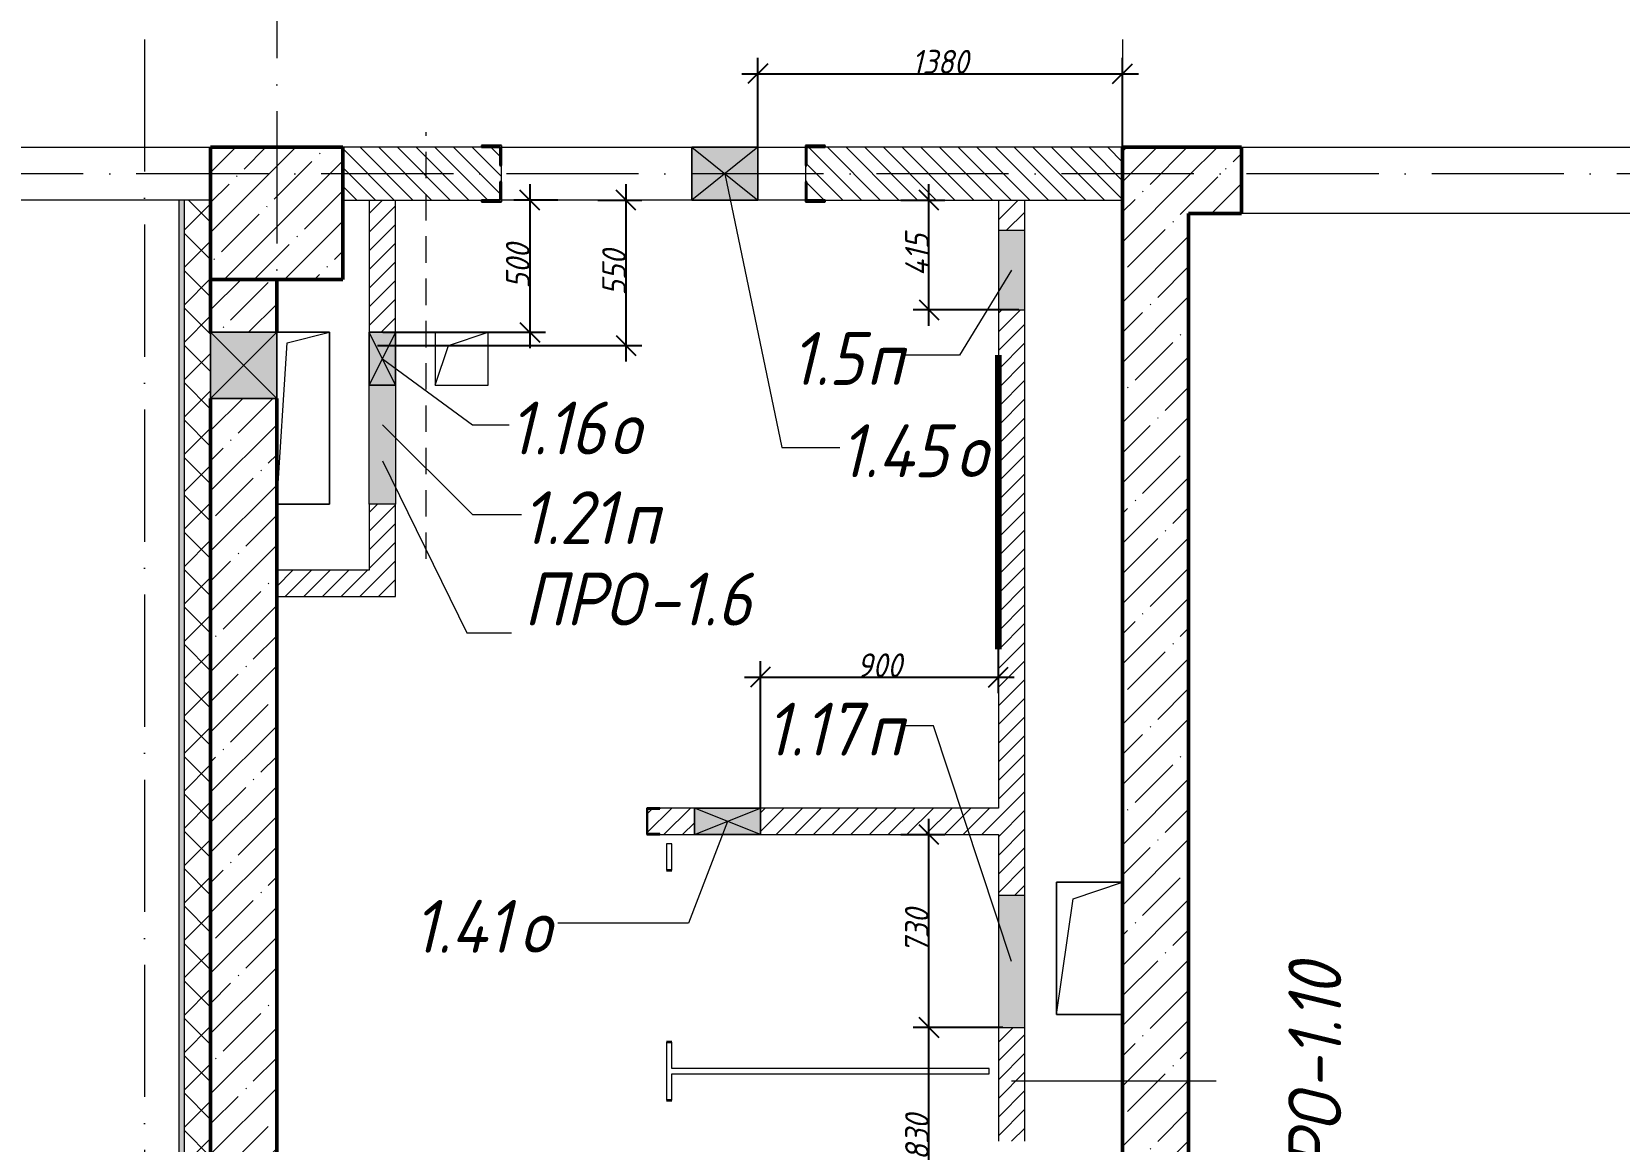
# Model space of a CAD drawing. Header units: millimetres. Extents: x -401725 to 250493, y 305116 to 802890.
# Drawn here: x -113942 to -107936, y 518437 to 522634 of the extents above; entities that cross this region are included whole.
import ezdxf

# ---------------------------------------------------------------- set-up
doc = ezdxf.new("R2010")
doc.units = ezdxf.units.MM
doc.linetypes.add('200_ШТРИХ_ш1п0_6_', pattern=[160, 100, -60])
doc.linetypes.add('50_200_ШТРИХ_1Т_ш5_п1_п1_', pattern=[700, 500, -100, 0, -100])
for name, color, linetype, lineweight in [('20.5.4) СТ-11', 62, 'Continuous', 211), ('A-____-____-DIMS', 7, 'Continuous', 9), ('A-DETL-GENF-OTLN', 7, 'Continuous', 9), ('A-DOOR-OPNG-MCUT', 7, 'Continuous', 35), ('A-FLOR-____-OTLN', 7, 'Continuous', 9), ('A-GENM-____-IDEN', 7, 'Continuous', 9), ('A-GENM-____-MCUT', 7, 'Continuous', 25), ('A-GENM-____-OTLN', 7, 'Continuous', 9), ('A-GENM-____-OTLN-1', 7, 'Continuous', 25), ('A-GLAZ-____-IDEN', 7, 'Continuous', 9), ('A-GLAZ-____-OTLN', 7, 'Continuous', 9), ('A-WALL-____-MCUT', 7, 'Continuous', 13), ('A-WALL-____-MCUT-2', 7, 'Continuous', 50), ('A-WALL-____-OTLN', 7, 'Continuous', 9), ('A-WALL-____-PATT-1', 7, 'Continuous', 9), ('A-WALL-FNSH-MCUT-1', 7, 'Continuous', 9), ('I-WALL-____-OTLN', 7, 'Continuous', 9), ('S-COLS-____-MCUT', 7, 'Continuous', 50), ('S-COLS-____-OTLN', 7, 'Continuous', 9), ('S-GRID-____-OTLN-1', 7, '50_200_ШТРИХ_1Т_ш5_п1_п1_', 9)]:
    doc.layers.add(name, color=color, linetype=linetype, lineweight=lineweight)
for name, color, linetype, lineweight, true_color in [('A-DETL-GENF-OTLN-3', 9, 'Continuous', 9, 0x808080), ('A-DETL-GENF-OTLN-4', 9, '200_ШТРИХ_ш1п0_6_', 9, 0x808080), ('A-DOOR-____-OTLN-1', 7, 'Continuous', 9, 0xffffff), ('A-GLAZ-____-OTLN-1', 7, 'Continuous', 9, 0xc0c0c0), ('A-WALL-____-PATT-2', 7, 'Continuous', 9, 0x787878)]:
    doc.layers.add(name, color=color, linetype=linetype, lineweight=lineweight, true_color=true_color)
doc.styles.add('ISOCPEUR_I_11', font='isocpeui.ttf', dxfattribs={"width": 0.9, "height": 200})
doc.styles.add('ISOCPEUR_I_7', font='isocpeui.ttf', dxfattribs={"width": 0.9, "height": 90})
doc.dimstyles.new('ISO-1_8_0_9К_СРЕДНИЙ_Кладочные_2', dxfattribs={"dimscale": 304.8, "dimtxt": 89.638306, "dimasz": 0.246063, "dimexe": 0.19685, "dimexo": 0, "dimgap": 0, "dimtad": 1, "dimdec": 3, "dimrnd": 0.001, "dimdsep": 46, "dimtxsty": 'ISOCPEUR_I_7', "dimblk1": 'OBLIQUE', "dimblk2": 'OBLIQUE', "dimsah": 1, "dimcen": 0.09, "dimdle": 0.19685, "dimazin": 0, "dimtfac": 1, "dimtdec": 4, "dimtix": 1, "dimtmove": 1, "dimatfit": 3, "dimfxl": 1, "dimtvp": 1, "dimtolj": 1, "dimtzin": 0, "dimarcsym": 2})
pattern_1 = [(45, (-176515.067, 459015.94), (-35.35534, 35.35534), [])]
pattern_2 = [(45, (-176515.07, 459015.94), (-114.04925, 114.04925), []), (45, (-176401.02, 459015.94), (-114.04925, 114.04925), [201.612, -40.322, 3.353, -36.97])]

# ---------------------------------------------------------------- blocks, each defined once
blk = doc.blocks.new('BSC_Колонна _Прямоугольная - 500х500-V25-АР1_План отверстий 1 этажа в осях 1-64_Ю-ЯЯ')
at = {"layer": 'S-COLS-____-OTLN'}
h = blk.add_hatch(dxfattribs=at)
h.set_pattern_fill('FP_31', color=256, style=0, pattern_type=2)
h.set_pattern_definition([(45, (-63500, -62931.04), (-114.04925, 114.04925), []), (45, (-63385.95, -62931.04), (-114.04925, 114.04925), [201.613, -40.323, 3.353, -36.97])])
h.paths.add_polyline_path([(-250, -250), (250, -250), (250, 250), (-250, 250)], flags=0)
at = {"layer": 'S-COLS-____-MCUT'}
for p, q in [((250, 250), (-250, 250)), ((-250, 250), (-250, -250)), ((250, -250), (250, 250)), ((-250, -250), (250, -250))]:
    blk.add_line(p, q, dxfattribs=at)
blk = doc.blocks.new('DOR_ДУ_распашная__1Ст_Прямоугольная_ШЕР - Вн_650х2100h_Кабинки С_у-18405741-АР1_План отверстий 1 этажа в осях 1-64_Ю-ЯЯ')
at = {"layer": 'A-DOOR-OPNG-MCUT'}
for p, q in [((-325, -10), (-325, 10)), ((325, 10), (325, -10))]:
    blk.add_line(p, q, dxfattribs=at)
blk = doc.blocks.new('154_Фахверк_СКБ_Швеллер - Тип_100_4010-27789772-АР1_План отверстий 1 этажа в осях 1-64_Ю-ЯЯ')
at = {"layer": 'A-GENM-____-MCUT'}
for p, q in [((175, 50), (125, 50)), ((125, 50), (125, -50)), ((128, 47), (175, 47)), ((128, -47), (128, 47)), ((175, 47), (175, 50)), ((125, -50), (175, -50)), ((175, -47), (128, -47)), ((175, -50), (175, -47))]:
    blk.add_line(p, q, dxfattribs=at)
blk = doc.blocks.new('154_Стойка_СКБ_Уголок - СМ-2230_200-28216496-АР1_План отверстий 1 этажа в осях 1-64_Ю-ЯЯ')
at = {"layer": 'A-GENM-____-MCUT'}
for p, q in [((125, 156), (125, 81)), ((200, 156), (125, 156)), ((131, 81), (131, 150)), ((131, 150), (200, 150)), ((200, 150), (200, 156)), ((125, 81), (131, 81)), ((131, 19), (125, 19)), ((125, 19), (125, -56)), ((131, -50), (131, 19)), ((125, -56), (200, -56)), ((200, -50), (131, -50)), ((200, -56), (200, -50))]:
    blk.add_line(p, q, dxfattribs=at)
blk = doc.blocks.new('AR_Отверстие Ниша - Лючок-32403402-АР1_План отверстий 1 этажа в осях 1-64_Ю-ЯЯ')
at = {"layer": 'A-GLAZ-____-OTLN'}
blk.add_hatch(color=256, dxfattribs=at).paths.add_polyline_path([(300, -50), (300, 50), (-150, 50), (-150, -50), (63.7, -50)], flags=0)
for p, q in [((-150, 50), (300, 50)), ((300, 50), (300, -50)), ((300, -50), (-150, -50))]:
    blk.add_line(p, q, dxfattribs=at)
blk = doc.blocks.new('AR_Отверстие Ниша - Лючок-32401542-АР1_План отверстий 1 этажа в осях 1-64_Ю-ЯЯ')
at = {"layer": 'A-GLAZ-____-OTLN'}
blk.add_hatch(color=256, dxfattribs=at).paths.add_polyline_path([(150, -50), (150, 50), (-150, 50), (-150, -50)], flags=0)
for p, q in [((150, 50), (-150, 50)), ((-150, 50), (-150, -50)), ((150, -50), (150, 50)), ((-150, -50), (150, -50))]:
    blk.add_line(p, q, dxfattribs=at)
blk = doc.blocks.new('AR_Отверстие Ниша - Лючок-32402677-АР1_План отверстий 1 этажа в осях 1-64_Ю-ЯЯ')
at = {"layer": 'A-GLAZ-____-OTLN'}
blk.add_hatch(color=256, dxfattribs=at).paths.add_polyline_path([(250, -50), (250, 50), (-250, 50), (-250, -50)], flags=0)
for p, q in [((250, 50), (-250, 50)), ((-250, 50), (-250, -50)), ((250, -50), (250, 50)), ((-250, -50), (250, -50))]:
    blk.add_line(p, q, dxfattribs=at)
blk = doc.blocks.new('AR_Отверстие прямоугольное _в стене_ - AR_Отверстие прямоугольное _в стене__ВК-32401331-АР1_План отверстий 1 этажа в осях 1-64_Ю-ЯЯ')
at = {"layer": 'A-GLAZ-____-OTLN'}
blk.add_hatch(color=256, dxfattribs=at).paths.add_polyline_path([(100, 50), (-100, 50), (-100, -50), (100, -50)], flags=0)
at = {"layer": 'A-DETL-GENF-OTLN'}
for p, q in [((-100, -50), (-100, 50)), ((-100, 50), (100, 50)), ((100, 50), (-100, -50)), ((-100, 50), (100, -50)), ((100, 50), (-100, 50)), ((-100, 50), (-100, -50)), ((100, 50), (100, -50)), ((100, -50), (100, 50)), ((100, -50), (-100, -50)), ((-100, -50), (100, -50))]:
    blk.add_line(p, q, dxfattribs=at)
blk = doc.blocks.new('AR_Отверстие прямоугольное _в плите_ - AR_Отверстие прямоугольное _в плите_-V179-АР1_План отверстий 1 этажа в осях 1-64_Ю-ЯЯ')
at = {"layer": 'A-GENM-____-OTLN'}
for p, q in [((125, 250), (-125, 250)), ((-125, 250), (-125, -250)), ((-62.5, 187.5), (125, 250)), ((-125, -250), (-62.5, 187.5)), ((-125, -250), (125, -250))]:
    blk.add_line(p, q, dxfattribs=at)
blk = doc.blocks.new('AR_Отверстие прямоугольное _в плите_ - AR_Отверстие прямоугольное _в плите_-30459597-АР1_План отверстий 1 этажа в осях 1-64_Ю-ЯЯ')
at = {"layer": 'A-GENM-____-OTLN'}
for p, q in [((100, 100), (-100, 100)), ((-100, 100), (-100, -100)), ((-50, 50), (100, 100)), ((100, -100), (100, 100)), ((-100, -100), (-50, 50)), ((-100, -100), (100, -100))]:
    blk.add_line(p, q, dxfattribs=at)
blk = doc.blocks.new('AR_Отверстие прямоугольное _в плите_ - AR_Отверстие прямоугольное _в плите_-30459250-АР1_План отверстий 1 этажа в осях 1-64_Ю-ЯЯ')
at = {"layer": 'A-GENM-____-OTLN'}
for p, q in [((100, 325), (-100, 325)), ((-60, 285), (100, 325)), ((100, -325), (100, 325)), ((-100, -325), (-60, 285)), ((-100, -325), (100, -325))]:
    blk.add_line(p, q, dxfattribs=at)
blk = doc.blocks.new('AR_Отверстие прямоугольное _в стене__БезПР - AR_Отверстие прямоугольное _в стене__БезПР-30458034-АР1_План отверстий 1 этажа в осях 1-64_Ю-ЯЯ')
at = {"layer": 'A-GLAZ-____-OTLN-1'}
blk.add_hatch(color=256, dxfattribs=at).paths.add_polyline_path([(125, -125), (125, 125), (-125, 125), (-125, -125)], flags=0)
at = {"layer": 'A-DETL-GENF-OTLN'}
for p, q in [((-125, -125), (-125, 125)), ((-125, 125), (125, 125)), ((125, 125), (-125, -125)), ((-125, 125), (125, -125)), ((125, 125), (-125, 125)), ((-125, 125), (-125, -125)), ((125, 125), (125, -125)), ((125, -125), (125, 125)), ((125, -125), (-125, -125)), ((-125, -125), (125, -125))]:
    blk.add_line(p, q, dxfattribs=at)
blk = doc.blocks.new('AR_Отверстие прямоугольное _в стене__БезПР - AR_Отверстие прямоугольное _в стене__БезПР-36427681-АР1_План отверстий 1 этажа в осях 1-64_Ю-ЯЯ')
at = {"layer": 'A-GLAZ-____-OTLN'}
blk.add_hatch(color=256, dxfattribs=at).paths.add_polyline_path([(125, -100), (125, 100), (-125, 100), (-125, -100)], flags=0)
at = {"layer": 'A-DETL-GENF-OTLN'}
for p, q in [((-125, -100), (-125, 100)), ((-125, 100), (125, 100)), ((125, 100), (-125, -100)), ((-125, 100), (125, -100)), ((125, 100), (-125, 100)), ((-125, 100), (-125, -100)), ((125, 100), (125, -100)), ((125, -100), (125, 100)), ((125, -100), (-125, -100)), ((-125, -100), (125, -100))]:
    blk.add_line(p, q, dxfattribs=at)
at = {"layer": 'A-GLAZ-____-OTLN'}
blk.add_line((125, 100), (-125, 100), dxfattribs=at)
blk = doc.blocks.new('AR_Отверстие прямоугольное _в стене__БезПР - AR_Отверстие прямоугольное _в стене__БезПР-36428202-АР1_План отверстий 1 этажа в осях 1-64_Ю-ЯЯ')
at = {"layer": 'A-GLAZ-____-OTLN'}
blk.add_hatch(color=256, dxfattribs=at).paths.add_polyline_path([(-125, -50), (125, -50), (125, 50), (-125, 50)], flags=0)
at = {"layer": 'A-DETL-GENF-OTLN'}
for p, q in [((-125, -50), (-125, 50)), ((-125, 50), (125, 50)), ((125, 50), (-125, -50)), ((-125, 50), (125, -50)), ((125, 50), (-125, 50)), ((-125, 50), (-125, -50)), ((125, 50), (125, -50)), ((125, -50), (125, 50)), ((125, -50), (-125, -50)), ((-125, -50), (125, -50))]:
    blk.add_line(p, q, dxfattribs=at)
blk = doc.blocks.new('DET_L_Имитация разреза_ISO2-5 - Вправо-29859675-АР1_План отверстий 1 этажа в осях 1-64_Ю-ЯЯ')
at = {"layer": 'A-DETL-GENF-OTLN-4'}
blk.add_line((143.1, 0), (1756.9, 0), dxfattribs=at)
blk = doc.blocks.new('_Oblique')
at = {"color": 0, "linetype": 'ByBlock', "lineweight": -2}
blk.add_line((-0.5, -0.5), (0.5, 0.5), dxfattribs=at)
blk = doc.blocks.new('*D13580')
at = {"layer": 'A-____-____-DIMS', "color": 0, "lineweight": -2, "transparency": 16777216}
for p, q in [((-111693.6, 521387), (-111693.6, 522057)), ((-111799.6, 521997), (-111633.6, 521997)), ((-112634.1, 521447), (-111633.6, 521447))]:
    blk.add_line(p, q, dxfattribs=at)
at = {"layer": 'Defpoints', "color": 0, "transparency": 16777216}
for p in [(-111799.6, 521997), (-111693.6, 521997), (-112634.1, 521447)]:
    blk.add_point(p, dxfattribs=at)
at = {"layer": 'A-____-____-DIMS', "color": 0, "lineweight": -2, "transparency": 16777216, "xscale": 75, "yscale": 75, "zscale": 75}
for p, rotation in [((-111693.6, 521997), 90), ((-111693.6, 521447), 270)]:
    blk.add_blockref('_Oblique', p, dxfattribs=dict(at, rotation=rotation))
at = {"layer": 'A-____-____-DIMS', "color": 0, "transparency": 16777216, "insert": (-111738.6, 521722), "char_height": 90, "width": 409.578, "attachment_point": 5, "rotation": 90, "style": 'ISOCPEUR_I_7'}
blk.add_mtext('\\A1;550', dxfattribs=at)
blk = doc.blocks.new('*D13581')
at = {"layer": 'A-____-____-DIMS', "color": 0, "lineweight": -2, "transparency": 16777216}
for p, q in [((-110547.6, 517977), (-110547.6, 518927)), ((-110267.6, 518867), (-110607.6, 518867)), ((-110268.9, 518037), (-110607.6, 518037))]:
    blk.add_line(p, q, dxfattribs=at)
at = {"layer": 'Defpoints', "color": 0, "transparency": 16777216}
for p in [(-110547.6, 518867), (-110267.6, 518867), (-110268.9, 518037)]:
    blk.add_point(p, dxfattribs=at)
at = {"layer": 'A-____-____-DIMS', "color": 0, "lineweight": -2, "transparency": 16777216, "xscale": 75, "yscale": 75, "zscale": 75}
for p, rotation in [((-110547.6, 518867), 90), ((-110547.6, 518037), 270)]:
    blk.add_blockref('_Oblique', p, dxfattribs=dict(at, rotation=rotation))
at = {"layer": 'A-____-____-DIMS', "color": 0, "transparency": 16777216, "insert": (-110592.6, 518452), "char_height": 90, "width": 409.578, "attachment_point": 5, "rotation": 90, "style": 'ISOCPEUR_I_7'}
blk.add_mtext('\\A1;830', dxfattribs=at)
blk = doc.blocks.new('*D13582')
at = {"layer": 'A-____-____-DIMS', "color": 0, "lineweight": -2, "transparency": 16777216}
for p, q in [((-110547.6, 518807), (-110547.6, 519657)), ((-110653.6, 519597), (-110487.6, 519597)), ((-110267.6, 518867), (-110607.6, 518867))]:
    blk.add_line(p, q, dxfattribs=at)
at = {"layer": 'Defpoints', "color": 0, "transparency": 16777216}
for p in [(-110653.6, 519597), (-110547.6, 519597), (-110267.6, 518867)]:
    blk.add_point(p, dxfattribs=at)
at = {"layer": 'A-____-____-DIMS', "color": 0, "lineweight": -2, "transparency": 16777216, "xscale": 75, "yscale": 75, "zscale": 75}
for p, rotation in [((-110547.6, 519597), 90), ((-110547.6, 518867), 270)]:
    blk.add_blockref('_Oblique', p, dxfattribs=dict(at, rotation=rotation))
at = {"layer": 'A-____-____-DIMS', "color": 0, "transparency": 16777216, "insert": (-110593.2, 519232), "char_height": 90, "width": 409.578, "attachment_point": 5, "rotation": 90, "style": 'ISOCPEUR_I_7'}
blk.add_mtext('\\A1;730', dxfattribs=at)
blk = doc.blocks.new('*D13613')
at = {"layer": 'A-____-____-DIMS', "color": 0, "lineweight": -2, "transparency": 16777216}
for p, q in [((-110547.6, 521522), (-110547.6, 522057)), ((-110653.6, 521997), (-110487.6, 521997)), ((-110207.3, 521582), (-110607.6, 521582))]:
    blk.add_line(p, q, dxfattribs=at)
at = {"layer": 'Defpoints', "color": 0, "transparency": 16777216}
for p in [(-110653.6, 521997), (-110547.6, 521997), (-110207.3, 521582)]:
    blk.add_point(p, dxfattribs=at)
at = {"layer": 'A-____-____-DIMS', "color": 0, "lineweight": -2, "transparency": 16777216, "xscale": 75, "yscale": 75, "zscale": 75}
for p, rotation in [((-110547.6, 521997), 90), ((-110547.6, 521582), 270)]:
    blk.add_blockref('_Oblique', p, dxfattribs=dict(at, rotation=rotation))
at = {"layer": 'A-____-____-DIMS', "color": 0, "transparency": 16777216, "insert": (-110592.6, 521789.5), "char_height": 90, "width": 384.755, "attachment_point": 5, "rotation": 90, "style": 'ISOCPEUR_I_7'}
blk.add_mtext('\\A1;415', dxfattribs=at)
blk = doc.blocks.new('*D13614')
at = {"layer": 'A-____-____-DIMS', "color": 0, "lineweight": -2, "transparency": 16777216}
for p, q in [((-112057.6, 522057), (-112057.6, 521437)), ((-111951.6, 521997), (-112117.6, 521997)), ((-112613, 521497), (-111997.6, 521497))]:
    blk.add_line(p, q, dxfattribs=at)
at = {"layer": 'Defpoints', "color": 0, "transparency": 16777216}
for p in [(-111951.6, 521997), (-112613, 521497), (-112057.6, 521497)]:
    blk.add_point(p, dxfattribs=at)
at = {"layer": 'A-____-____-DIMS', "color": 0, "lineweight": -2, "transparency": 16777216, "xscale": 75, "yscale": 75, "zscale": 75}
for p, rotation in [((-112057.6, 521997), 90), ((-112057.6, 521497), 270)]:
    blk.add_blockref('_Oblique', p, dxfattribs=dict(at, rotation=rotation))
at = {"layer": 'A-____-____-DIMS', "color": 0, "transparency": 16777216, "insert": (-112102.6, 521747), "char_height": 90, "width": 409.578, "attachment_point": 5, "rotation": 90, "style": 'ISOCPEUR_I_7'}
blk.add_mtext('\\A1;500', dxfattribs=at)
blk = doc.blocks.new('*D13651')
at = {"layer": 'A-____-____-DIMS', "color": 0, "lineweight": -2, "transparency": 16777216}
for p, q in [((-111195.1, 522197), (-111195.1, 522535.2)), ((-109815.1, 522197), (-109815.1, 522535.2)), ((-111255.1, 522475.2), (-109755.1, 522475.2))]:
    blk.add_line(p, q, dxfattribs=at)
at = {"layer": 'Defpoints', "color": 0, "transparency": 16777216}
for p in [(-109815.1, 522475.2), (-111195.1, 522197), (-109815.1, 522197)]:
    blk.add_point(p, dxfattribs=at)
at = {"layer": 'A-____-____-DIMS', "color": 0, "lineweight": -2, "transparency": 16777216, "xscale": 75, "yscale": 75, "zscale": 75, "rotation": 180}
blk.add_blockref('_Oblique', (-111195.1, 522475.2), dxfattribs=at)
at = {"layer": 'A-____-____-DIMS', "color": 0, "lineweight": -2, "transparency": 16777216, "xscale": 75, "yscale": 75, "zscale": 75}
blk.add_blockref('_Oblique', (-109815.1, 522475.2), dxfattribs=at)
at = {"layer": 'A-____-____-DIMS', "color": 0, "transparency": 16777216, "insert": (-110505.1, 522520.2), "char_height": 90, "width": 504.733, "attachment_point": 5, "style": 'ISOCPEUR_I_7'}
blk.add_mtext('\\A1;1380', dxfattribs=at)
blk = doc.blocks.new('*D13654')
at = {"layer": 'A-____-____-DIMS', "color": 0, "lineweight": -2, "transparency": 16777216}
for p, q in [((-110285.1, 520298.5), (-110285.1, 520132.4)), ((-111185.1, 519697), (-111185.1, 520252.4)), ((-111245.1, 520192.4), (-110225.1, 520192.4))]:
    blk.add_line(p, q, dxfattribs=at)
at = {"layer": 'Defpoints', "color": 0, "transparency": 16777216}
for p in [(-110285.1, 520298.5), (-110285.1, 520192.4), (-111185.1, 519697)]:
    blk.add_point(p, dxfattribs=at)
at = {"layer": 'A-____-____-DIMS', "color": 0, "lineweight": -2, "transparency": 16777216, "xscale": 75, "yscale": 75, "zscale": 75, "rotation": 180}
blk.add_blockref('_Oblique', (-111185.1, 520192.4), dxfattribs=at)
at = {"layer": 'A-____-____-DIMS', "color": 0, "lineweight": -2, "transparency": 16777216, "xscale": 75, "yscale": 75, "zscale": 75}
blk.add_blockref('_Oblique', (-110285.1, 520192.4), dxfattribs=at)
at = {"layer": 'A-____-____-DIMS', "color": 0, "transparency": 16777216, "insert": (-110735.1, 520237.4), "char_height": 90, "width": 409.578, "attachment_point": 5, "style": 'ISOCPEUR_I_7'}
blk.add_mtext('\\A1;900', dxfattribs=at)

msp = doc.modelspace()

# ---------------------------------------------------------------- hatches: boundary and pattern name
at = {"layer": 'A-WALL-____-PATT-1'}
h = msp.add_hatch(dxfattribs=at)
h.set_pattern_fill('FP_6', color=256, style=0, pattern_type=2)
h.set_pattern_definition([(135, (-176515.067, 459015.94), (-35.35534, -35.35534), [])])
h.paths.add_polyline_path([(-110185.0675, 521996.983), (-109815.0675, 521996.983), (-109815.0675, 522196.983), (-111009.0675, 522196.983), (-111009.0675, 522127.983), (-111015.0675, 522127.983), (-111015.0675, 522065.983), (-111009.0675, 522065.983), (-111009.0675, 521996.983), (-110285.0675, 521996.983)], flags=0)
h.paths.add_polyline_path([(-112240.0675, 521996.983), (-112171.0675, 521996.983), (-112171.0675, 522065.983), (-112165.0675, 522065.983), (-112165.0675, 522127.983), (-112171.0675, 522127.983), (-112171.0675, 522196.983), (-112765.0675, 522196.983), (-112765.0675, 521996.983)], flags=0)
h = msp.add_hatch(dxfattribs=at)
h.set_pattern_fill('FP_13', color=256, style=0, pattern_type=2)
h.set_pattern_definition(pattern_2)
h.paths.add_polyline_path([(-109815.0675, 514696.983), (-109565.0675, 514696.983), (-109565.0675, 522196.983), (-109815.0675, 522196.983), (-109815.0675, 516239.7989)], flags=0)
h = msp.add_hatch(dxfattribs=at)
h.set_pattern_fill('FP_13', color=256, style=0, pattern_type=2)
h.set_pattern_definition(pattern_2)
h.paths.add_polyline_path([(-107515.0675, 521946.983), (-107515.0675, 522196.983), (-107765.0675, 522196.983), (-107765.0675, 521946.983)], flags=0)
h.paths.add_polyline_path([(-109365.4508, 521946.983), (-109365.0675, 521946.983), (-109365.4508, 522196.983), (-109565.0675, 522196.983), (-109565.0675, 521946.983)], flags=0)
h = msp.add_hatch(dxfattribs=at)
h.set_pattern_fill('FP_1', color=256, style=0, pattern_type=2)
h.set_pattern_definition([(45, (-176515.07, 459015.94), (-70.71068, 70.71068), []), (135, (-176515.07, 459015.94), (-70.71068, -70.71068), [])])
h.paths.add_polyline_path([(-113365.0675, 518046.983), (-113265.0675, 518046.983), (-113265.0675, 521996.983), (-113365.0675, 521996.983), (-113365.0675, 519468.7691)], flags=0)
h = msp.add_hatch(dxfattribs=at)
h.set_pattern_fill('FP_5', color=256, style=0, pattern_type=2)
h.set_pattern_definition(pattern_1)
h.paths.add_polyline_path([(-112665.0675, 520596.983), (-112565.0675, 520596.983), (-112565.0675, 520846.983), (-112665.0675, 520846.983)], flags=0)
h.paths.add_polyline_path([(-112565.0675, 521496.983), (-112565.0675, 521996.983), (-112665.0675, 521996.983), (-112665.0675, 521496.983)], flags=0)
h = msp.add_hatch(dxfattribs=at)
h.set_pattern_fill('FP_5', color=256, style=0, pattern_type=2)
h.set_pattern_definition(pattern_1)
h.paths.add_polyline_path([(-110285.0675, 514696.983), (-110185.0675, 514696.983), (-110185.0675, 514756.983), (-110285.0675, 514756.983)], flags=0)
h.paths.add_polyline_path([(-110185.0675, 514956.983), (-110185.0675, 516376.983), (-110285.0675, 516376.983), (-110285.0675, 514956.983), (-110190.3736, 514956.983)], flags=0)
h.paths.add_polyline_path([(-110185.0675, 516576.983), (-110185.0675, 517146.983), (-110285.0675, 517146.983), (-110285.0675, 516576.983), (-110188.0675, 516576.983)], flags=0)
h.paths.add_polyline_path([(-110282.0675, 517149.983), (-110188.0675, 517149.983), (-110188.0675, 517196.983), (-110185.0675, 517196.983), (-110185.0675, 518036.983), (-110285.0675, 518036.983), (-110285.0675, 517196.983), (-110282.0675, 517196.983)], flags=0)
h.paths.add_polyline_path([(-110261.394, 518436.983), (-110185.0675, 518436.983), (-110185.0675, 518866.983), (-110285.0675, 518866.983), (-110285.0675, 518436.983)], flags=0)
h.paths.add_polyline_path([(-110185.0675, 519366.983), (-110185.0675, 521581.983), (-110285.0675, 521581.983), (-110285.0675, 519366.983), (-110280.3736, 519366.983)], flags=0)
h.paths.add_polyline_path([(-110185.0675, 521881.983), (-110185.0675, 521996.983), (-110285.0675, 521996.983), (-110285.0675, 521881.983), (-110189.8591, 521881.983)], flags=0)
h = msp.add_hatch(dxfattribs=at)
h.set_pattern_fill('FP_13', color=256, style=0, pattern_type=2)
h.set_pattern_definition(pattern_2)
h.paths.add_polyline_path([(-113015.0675, 514696.983), (-113015.0675, 521246.983), (-113265.0675, 521246.983), (-113265.0675, 514696.983)], flags=0)
h.paths.add_polyline_path([(-113223.4008, 521496.983), (-113015.0675, 521496.983), (-113015.0675, 521696.983), (-113265.0675, 521696.983), (-113265.0675, 521496.983)], flags=0)
h = msp.add_hatch(dxfattribs=at)
h.set_pattern_fill('FP_5', color=256, style=0, pattern_type=2)
h.set_pattern_definition(pattern_1)
h.paths.add_polyline_path([(-113015.0675, 520496.983), (-112565.0675, 520496.983), (-112565.0675, 520596.983), (-113015.0675, 520596.983)], flags=0)
h = msp.add_hatch(dxfattribs=at)
h.set_pattern_fill('FP_5', color=256, style=0, pattern_type=2)
h.set_pattern_definition(pattern_1)
h.paths.add_polyline_path([(-111565.0675, 519596.983), (-111435.0675, 519596.983), (-111435.0675, 519696.983), (-111565.0675, 519696.983), (-111565.0675, 519693.983), (-111612.0675, 519693.983), (-111612.0675, 519599.983), (-111565.0675, 519599.983)], flags=0)
h.paths.add_polyline_path([(-111185.0675, 519596.983), (-110285.0675, 519596.983), (-110285.0675, 519696.983), (-111185.0675, 519696.983)], flags=0)
at = {"layer": 'A-WALL-____-PATT-2'}
h = msp.add_hatch(dxfattribs=at)
h.set_pattern_fill('FP_185', color=256, style=0, pattern_type=2)
h.set_pattern_definition([(0, (-176515.067, 459015.94), (81.28, 20.32), [3.353, -57.607, 3.353, -57.607, -325.12]), (0, (-176515.067, 459015.94), (81.28, 20.32), [-121.92, 3.353, -118.567, 3.353, -57.607, -142.24]), (0, (-176515.067, 459015.94), (81.28, 20.32), [-304.8, 3.353, -37.287, 3.353, -98.247]), (120, (-176484.587, 459026.1), (-58.237636, 60.230545), [3.353, -57.607, 3.353, -57.607, -325.12]), (120, (-176484.587, 459026.1), (-58.237636, 60.230545), [-121.92, 3.353, -118.567, 3.353, -57.607, -142.24]), (120, (-176484.587, 459026.1), (-58.237636, 60.230545), [-304.8, 3.353, -37.287, 3.353, -98.247]), (240, (-176474.427, 459066.74), (-23.042364, -80.550545), [3.353, -57.607, 3.353, -57.607, -325.12]), (240, (-176474.427, 459066.74), (-23.042364, -80.550545), [-121.92, 3.353, -118.567, 3.353, -57.607, -142.24]), (240, (-176474.427, 459066.74), (-23.042364, -80.550545), [-304.8, 3.353, -37.287, 3.353, -98.247])])
h.paths.add_polyline_path([(-113365.0675, 518046.983), (-113365.0675, 521996.983), (-113385.0675, 521996.983), (-113385.0675, 518046.983)], flags=0)

# ---------------------------------------------------------------- linework, layer by layer
at = {"layer": '20.5.4) СТ-11'}
msp.add_lwpolyline([(-110285.0675, 520298.4904), (-110285.0675, 521409.8922)], dxfattribs=at)
at = {"layer": 'A-FLOR-____-OTLN'}
for p, q in [((-113015.0675, 521496.983), (-112815.0675, 521496.983)), ((-112815.0675, 521496.983), (-112815.0675, 520846.983)), ((-112815.0675, 520846.983), (-113015.0675, 520846.983)), ((-110065.0675, 519416.983), (-109815.0675, 519416.983)), ((-110065.0675, 518916.983), (-110065.0675, 519416.983)), ((-109815.0675, 518916.983), (-110065.0675, 518916.983))]:
    msp.add_line(p, q, dxfattribs=at)
at = {"layer": 'A-GENM-____-IDEN'}
for p, q in [((-112615.0675, 521011.2335), (-112295.4192, 520360.6323)), ((-112295.4192, 520360.6323), (-112127.0052, 520360.6323)), ((-110235.0675, 518665.9996), (-109460.6974, 518665.9996))]:
    msp.add_line(p, q, dxfattribs=at)
at = {"layer": 'A-GLAZ-____-IDEN'}
for p, q in [((-111320.0675, 522096.983), (-111104.707, 521061.253)), ((-110235.0675, 521731.983), (-110432.2278, 521410.2677)), ((-112615.0675, 521396.983), (-112273.9349, 521147.3678)), ((-110432.2278, 521410.2677), (-110641.0823, 521410.2677)), ((-112615.0675, 521146.983), (-112273.9349, 520808.2677)), ((-112273.9349, 521147.3678), (-112136.1298, 521147.3678)), ((-111104.707, 521061.253), (-110884.4557, 521061.253)), ((-112273.9349, 520808.2677), (-112088.4298, 520808.2677)), ((-110530.3843, 520008.1728), (-110641.0823, 520008.1728)), ((-110235.0675, 519116.983), (-110530.3843, 520008.1728)), ((-111310.0675, 519646.983), (-111456.6363, 519262.2304)), ((-111456.6363, 519262.2304), (-111951.3911, 519262.2304))]:
    msp.add_line(p, q, dxfattribs=at)
at = {"layer": 'A-WALL-____-MCUT'}
for p, q in [((-112240.0675, 522196.983), (-112765.0675, 522196.983)), ((-109815.0675, 522196.983), (-110940.0675, 522196.983)), ((-112165.0675, 522065.983), (-112165.0675, 522127.983)), ((-111015.0675, 522127.983), (-111015.0675, 522065.983)), ((-113265.0675, 521996.983), (-113365.0675, 521996.983)), ((-113365.0675, 521996.983), (-113365.0675, 518046.983)), ((-112765.0675, 521996.983), (-112240.0675, 521996.983)), ((-110940.0675, 521996.983), (-109815.0675, 521996.983))]:
    msp.add_line(p, q, dxfattribs=at)
at = {"layer": 'A-WALL-____-MCUT-2'}
for p, q in [((-109365.0675, 522196.983), (-109815.0675, 522196.983)), ((-109815.0675, 522196.983), (-109815.0675, 514696.983)), ((-109365.0675, 521946.983), (-109365.0675, 522196.983)), ((-109565.0675, 514696.983), (-109565.0675, 521946.983)), ((-109565.0675, 521946.983), (-109365.0675, 521946.983)), ((-113265.0675, 521696.983), (-113265.0675, 521496.983)), ((-113015.0675, 521496.983), (-113015.0675, 521696.983)), ((-113265.0675, 521246.983), (-113265.0675, 514696.983)), ((-113015.0675, 514696.983), (-113015.0675, 521246.983))]:
    msp.add_line(p, q, dxfattribs=at)
at = {"layer": 'A-WALL-____-OTLN'}
for p, q in [((-109365.0675, 522196.983), (-107765.0675, 522196.983)), ((-107765.0675, 521946.983), (-109365.0675, 521946.983))]:
    msp.add_line(p, q, dxfattribs=at)
at = {"layer": 'A-WALL-FNSH-MCUT-1'}
for p, q in [((-113365.0675, 521996.983), (-113385.0675, 521996.983)), ((-113385.0675, 521996.983), (-113385.0675, 518046.983)), ((-112665.0675, 521996.983), (-112665.0675, 521496.983)), ((-112565.0675, 521496.983), (-112565.0675, 521996.983)), ((-110285.0675, 521996.983), (-110285.0675, 521881.983)), ((-110185.0675, 521881.983), (-110185.0675, 521996.983)), ((-110285.0675, 521581.983), (-110285.0675, 519696.983)), ((-110185.0675, 519366.983), (-110185.0675, 521581.983)), ((-112665.0675, 520846.983), (-112665.0675, 520596.983)), ((-112565.0675, 520496.983), (-112565.0675, 520846.983)), ((-112665.0675, 520596.983), (-113015.0675, 520596.983)), ((-113015.0675, 520496.983), (-112565.0675, 520496.983)), ((-111435.0675, 519696.983), (-111565.0675, 519696.983)), ((-110285.0675, 519696.983), (-111185.0675, 519696.983)), ((-111565.0675, 519596.983), (-111435.0675, 519596.983)), ((-111185.0675, 519596.983), (-110285.0675, 519596.983)), ((-110285.0675, 519596.983), (-110285.0675, 519366.983)), ((-111520.0675, 519561.983), (-111540.0675, 519561.983)), ((-111540.0675, 519561.983), (-111540.0675, 519461.983)), ((-111520.0675, 519461.983), (-111520.0675, 519561.983)), ((-111540.0675, 518811.983), (-111540.0675, 518591.983)), ((-111520.0675, 518711.983), (-111520.0675, 518811.983)), ((-110285.0675, 518866.983), (-110285.0675, 518436.983)), ((-110185.0675, 518436.983), (-110185.0675, 518866.983)), ((-110320.0675, 518711.983), (-111520.0675, 518711.983)), ((-111520.0675, 518691.983), (-110320.0675, 518691.983)), ((-111520.0675, 518591.983), (-111520.0675, 518691.983)), ((-110320.0675, 518691.983), (-110320.0675, 518711.983))]:
    msp.add_line(p, q, dxfattribs=at)
at = {"layer": 'I-WALL-____-OTLN'}
for p, q in [((-116215.0675, 522196.983), (-113265.0675, 522196.983)), ((-112165.0675, 522196.983), (-111445.0675, 522196.983)), ((-111195.0675, 522196.983), (-111015.0675, 522196.983)), ((-113385.0675, 521996.983), (-116215.0675, 521996.983)), ((-111445.0675, 521996.983), (-112165.0675, 521996.983)), ((-111015.0675, 521996.983), (-111195.0675, 521996.983))]:
    msp.add_line(p, q, dxfattribs=at)
at = {"layer": 'S-GRID-____-OTLN-1'}
for p, q in [((-113515.0675, 549908.7924), (-113515.0675, 511907.5288)), ((-109815.0675, 549908.7924), (-109815.0675, 511907.5288)), ((-113015.0675, 549637.1778), (-113015.0675, 512074.537)), ((-72440.6609, 522096.983), (-181183.8377, 522096.983))]:
    msp.add_line(p, q, dxfattribs=at)

# ---------------------------------------------------------------- block references
at = {"layer": 'A-DETL-GENF-OTLN-3', "rotation": 90.00000000000072}
msp.add_blockref('DET_L_Имитация разреза_ISO2-5 - Вправо-29859675-АР1_План отверстий 1 этажа в осях 1-64_Ю-ЯЯ', (-112450.0675, 520496.983), dxfattribs=at)
at = {"layer": 'A-DOOR-____-OTLN-1', "rotation": 270}
for p in [(-111530.0675, 519136.983), (-111530.0675, 518266.983)]:
    msp.add_blockref('DOR_ДУ_распашная__1Ст_Прямоугольная_ШЕР - Вн_650х2100h_Кабинки С_у-18405741-АР1_План отверстий 1 этажа в осях 1-64_Ю-ЯЯ', p, dxfattribs=at)
at = {"layer": 'A-GENM-____-OTLN'}
for name, p in [('AR_Отверстие прямоугольное _в плите_ - AR_Отверстие прямоугольное _в плите_-30459250-АР1_План отверстий 1 этажа в осях 1-64_Ю-ЯЯ', (-112915.0675, 521171.983)), ('AR_Отверстие прямоугольное _в плите_ - AR_Отверстие прямоугольное _в плите_-30459597-АР1_План отверстий 1 этажа в осях 1-64_Ю-ЯЯ', (-112315.0675, 521396.983)), ('AR_Отверстие прямоугольное _в плите_ - AR_Отверстие прямоугольное _в плите_-V179-АР1_План отверстий 1 этажа в осях 1-64_Ю-ЯЯ', (-109940.0675, 519166.983))]:
    msp.add_blockref(name, p, dxfattribs=at)
at = {"layer": 'A-GENM-____-OTLN-1', "rotation": 180}
msp.add_blockref('154_Стойка_СКБ_Уголок - СМ-2230_200-28216496-АР1_План отверстий 1 этажа в осях 1-64_Ю-ЯЯ', (-112040.0675, 522146.983), dxfattribs=at)
at = {"layer": 'A-GENM-____-OTLN-1'}
for name, p in [('154_Стойка_СКБ_Уголок - СМ-2230_200-28216496-АР1_План отверстий 1 этажа в осях 1-64_Ю-ЯЯ', (-111140.0675, 522046.983)), ('154_Фахверк_СКБ_Швеллер - Тип_100_4010-27789772-АР1_План отверстий 1 этажа в осях 1-64_Ю-ЯЯ', (-111740.0675, 519646.983))]:
    msp.add_blockref(name, p, dxfattribs=at)
at = {"layer": 'A-GLAZ-____-OTLN'}
msp.add_blockref('AR_Отверстие прямоугольное _в стене__БезПР - AR_Отверстие прямоугольное _в стене__БезПР-36427681-АР1_План отверстий 1 этажа в осях 1-64_Ю-ЯЯ', (-111320.0675, 522096.983), dxfattribs=at)
for name, p, rotation in [('AR_Отверстие Ниша - Лючок-32401542-АР1_План отверстий 1 этажа в осях 1-64_Ю-ЯЯ', (-110235.0675, 521731.983), 270.0000000000001), ('AR_Отверстие прямоугольное _в стене__БезПР - AR_Отверстие прямоугольное _в стене__БезПР-30458034-АР1_План отверстий 1 этажа в осях 1-64_Ю-ЯЯ', (-113140.0675, 521371.983), 269.9999999999999), ('AR_Отверстие прямоугольное _в стене_ - AR_Отверстие прямоугольное _в стене__ВК-32401331-АР1_План отверстий 1 этажа в осях 1-64_Ю-ЯЯ', (-112615.0675, 521396.983), 270), ('AR_Отверстие Ниша - Лючок-32403402-АР1_План отверстий 1 этажа в осях 1-64_Ю-ЯЯ', (-112615.0675, 521146.983), 270), ('AR_Отверстие прямоугольное _в стене__БезПР - AR_Отверстие прямоугольное _в стене__БезПР-36428202-АР1_План отверстий 1 этажа в осях 1-64_Ю-ЯЯ', (-111310.0675, 519646.983), 180), ('AR_Отверстие Ниша - Лючок-32402677-АР1_План отверстий 1 этажа в осях 1-64_Ю-ЯЯ', (-110235.0675, 519116.983), 270.0000000000001)]:
    msp.add_blockref(name, p, dxfattribs=dict(at, rotation=rotation))
at = {"layer": 'S-COLS-____-OTLN'}
msp.add_blockref('BSC_Колонна _Прямоугольная - 500х500-V25-АР1_План отверстий 1 этажа в осях 1-64_Ю-ЯЯ', (-113015.0675, 521946.983), dxfattribs=at)

# ---------------------------------------------------------------- texts
at = {"layer": 'A-GENM-____-IDEN', "char_height": 200, "attachment_point": 1, "style": 'ISOCPEUR_I_11'}
for s, insert, width in [('ПРО', (-112079.8619, 520587.7484), 562.784625), ('-1.6', (-111615.5181, 520587.7484), 505.063125)]:
    msp.add_mtext(s, dxfattribs=dict(at, insert=insert, width=width))
at = {"layer": 'A-GENM-____-IDEN', "char_height": 200, "attachment_point": 1, "rotation": 90, "style": 'ISOCPEUR_I_11'}
for s, insert, width in [('-1.10', (-109187.8135, 518630.065), 620.506125), ('ПРО', (-109187.8135, 518165.7212), 562.784625)]:
    msp.add_mtext(s, dxfattribs=dict(at, insert=insert, width=width))
at = {"layer": 'A-GLAZ-____-IDEN', "char_height": 200, "attachment_point": 1, "style": 'ISOCPEUR_I_11'}
for s, insert, width in [('1.5', (-111070.04, 521497.8822), 346.329), ('\\fISOCPEUR|b0|i1|c204|p34|;\\W.9;п', (-110784.29, 521497.8822), 158.734125), ('1.16', (-112136.1298, 521234.9824), 461.772), ('\\fISOCPEUR|b0|i1|c204|p34|;\\W.9;о', (-111755.1298, 521234.9824), 158.734125), ('1.45', (-110884.4557, 521148.8676), 533.923875), ('\\fISOCPEUR|b0|i1|c204|p34|;\\W.9;о', (-110443.9244, 521148.8676), 158.734125), ('1.21', (-112088.4298, 520895.8822), 461.772), ('\\fISOCPEUR|b0|i1|c204|p34|;\\W.9;п', (-111707.4298, 520895.8822), 158.734125), ('1.17', (-111165.4409, 520095.7873), 461.772), ('\\fISOCPEUR|b0|i1|c204|p34|;\\W.9;п', (-110784.4409, 520095.7873), 158.734125), ('1.41', (-112499.145, 519349.845), 490.63275), ('\\fISOCPEUR|b0|i1|c204|p34|;\\W.9;о', (-112094.3325, 519349.845), 158.734125)]:
    msp.add_mtext(s, dxfattribs=dict(at, insert=insert, width=width))

# ---------------------------------------------------------------- dimensions: what is measured, and where the dimension line sits
at = {"layer": 'A-____-____-DIMS'}
for base, p1, p2, override, picture, middle in [((-109815.0675, 522475.2454), (-111195.0675, 522196.983), (-109815.0675, 522196.983), {"dimpost": '<>', "dimfxl": 1380}, '*D13651', (-110505.0675, 522520.2454)), ((-110285.0675, 520192.4244), (-111185.0675, 519696.983), (-110285.0675, 520298.4904), {"dimpost": '<>', "dimfxl": 1082.502287}, '*D13654', (-110735.0675, 520237.4244))]:
    dim = msp.add_linear_dim(base=base, p1=p1, p2=p2, dimstyle='ISO-1_8_0_9К_СРЕДНИЙ_Кладочные_2', override=override, dxfattribs=at)
    dim.commit()
    dim.dimension.update_dxf_attribs({"geometry": picture, "text_midpoint": middle})
for base, p1, p2, override, picture, middle in [((-111693.5557, 521996.983), (-112634.0537, 521446.983), (-111799.6217, 521996.983), {"dimpost": '<>', "dimfxl": 999.388173}, '*D13580', (-111738.5557, 521721.983)), ((-112057.6269, 521496.983), (-111951.5609, 521996.983), (-112613.0408, 521496.983), {"dimpost": '<>', "dimfxl": 829.189724}, '*D13614', (-112102.6269, 521746.983)), ((-110547.5774, 521996.983), (-110207.2803, 521581.983), (-110653.6434, 521996.983), {"dimpost": '<>', "dimfxl": 609.479318}, '*D13613', (-110592.5774, 521789.483)), ((-110547.5774, 519596.983), (-110267.6321, 518866.983), (-110653.6434, 519596.983), {"dimpost": '<>', "dimfxl": 825.775227}, '*D13582', (-110593.157, 519231.983)), ((-110547.5774, 518866.983), (-110268.9313, 518036.983), (-110267.6321, 518866.983), {"dimpost": '<>', "dimfxl": 830.001017}, '*D13581', (-110592.5774, 518451.983))]:
    dim = msp.add_linear_dim(base=base, p1=p1, p2=p2, angle=90, dimstyle='ISO-1_8_0_9К_СРЕДНИЙ_Кладочные_2', override=override, dxfattribs=at)
    dim.commit()
    dim.dimension.update_dxf_attribs({"geometry": picture, "text_midpoint": middle})

doc.saveas('drawing.dxf')
